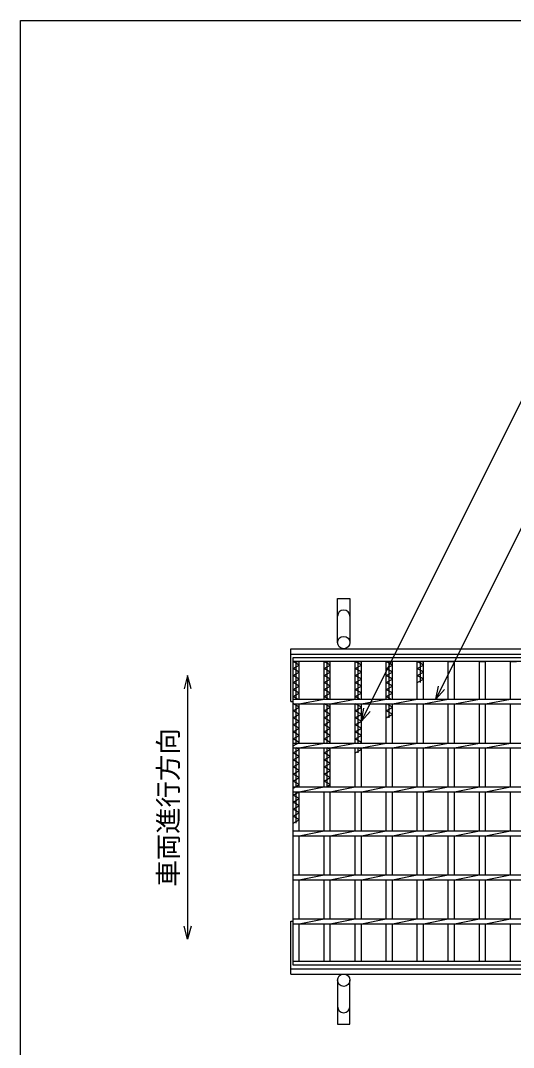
# Model space of a CAD drawing. Units: millimetres, scale not verified. Extents: x -1820 to 1731, y -1282 to 1054.
# Drawn here: x -1729 to -1168, y -114 to 1054 of the extents above; entities that cross this region are included whole.
import ezdxf
from ezdxf.enums import TextEntityAlignment as Align

# ---------------------------------------------------------------- set-up
doc = ezdxf.new("R2010")
doc.units = ezdxf.units.MM
doc.header["$LTSCALE"] = 10
for name, color, linetype, lineweight in [('0_2', 150, 'Continuous', 25), ('16', 3, 'Continuous', 25), ('19', 6, 'Continuous', 25), ('22', 4, 'Continuous', 25)]:
    doc.layers.add(name, color=color, linetype=linetype, lineweight=lineweight)
doc.styles.add('ベクトル', font='')
doc.styles.get('ベクトル').set_extended_font_data('ベクトル')

msp = doc.modelspace()

# ---------------------------------------------------------------- linework, layer by layer
at = {"layer": '0_2'}
for p, q in [((-1729, -1146.5), (-1729, 1053.5)), ((-1729, 1053.5), (1731, 1053.5))]:
    msp.add_line(p, q, dxfattribs=at)
at = {"layer": '16'}
for p, q in [((-1419, 329), (-424, 329)), ((-1419, 324.5), (-1419, 329)), ((-424, 324.5), (-1419, 324.5)), ((-1419, -16.5), (-1419, 324.5)), ((-1419, 324.5), (-1412, 324.5)), ((-1412, 320.5), (-1419, 324.5)), ((-1419, 316.5), (-1412, 320.5)), ((-1412, 312.5), (-1419, 316.5)), ((-1415.5, 281.75), (-1415.5, 324.5)), ((-1412, 281.75), (-1412, 324.5)), ((-1383.7, 281.75), (-1383.7, 324.5)), ((-1383.7, 324.5), (-1376.7, 324.5)), ((-1376.7, 320.5), (-1383.7, 324.5)), ((-1383.7, 316.5), (-1376.7, 320.5)), ((-1376.7, 312.5), (-1383.7, 316.5)), ((-1380.2, 281.75), (-1380.2, 324.5)), ((-1376.7, 281.75), (-1376.7, 324.5)), ((-1348.4, 281.75), (-1348.4, 324.5)), ((-1348.4, 324.5), (-1341.4, 324.5)), ((-1341.4, 320.5), (-1348.4, 324.5)), ((-1348.4, 316.5), (-1341.4, 320.5)), ((-1341.4, 312.5), (-1348.4, 316.5)), ((-1344.9, 281.75), (-1344.9, 324.5)), ((-1341.4, 281.75), (-1341.4, 324.5)), ((-1313.1, 281.75), (-1313.1, 324.5)), ((-1313.1, 324.5), (-1306.1, 324.5)), ((-1306.1, 320.5), (-1313.1, 324.5)), ((-1313.1, 316.5), (-1306.1, 320.5)), ((-1306.1, 312.5), (-1313.1, 316.5)), ((-1309.6, 281.75), (-1309.6, 324.5)), ((-1306.1, 281.75), (-1306.1, 324.5)), ((-1277.8, 281.75), (-1277.8, 324.5)), ((-1277.8, 324.5), (-1270.8, 324.5)), ((-1270.8, 320.5), (-1277.8, 324.5)), ((-1277.8, 316.5), (-1270.8, 320.5)), ((-1270.8, 312.5), (-1277.8, 316.5)), ((-1274.3, 300.5), (-1274.3, 324.5)), ((-1270.8, 281.75), (-1270.8, 324.5)), ((-1242.5, 281.75), (-1242.5, 324.5)), ((-1242.5, 324.5), (-1235.5, 324.5)), ((-1235.5, 281.75), (-1235.5, 324.5)), ((-1207.2, 281.75), (-1207.2, 324.5)), ((-1207.2, 324.5), (-1200.2, 324.5)), ((-1200.2, 281.75), (-1200.2, 324.5)), ((-1171.9, 281.75), (-1171.9, 324.5)), ((-1171.9, 324.5), (-1164.9, 324.5)), ((-1419, 308.5), (-1412, 312.5)), ((-1412, 304.5), (-1419, 308.5)), ((-1419, 300.5), (-1412, 304.5)), ((-1383.7, 308.5), (-1376.7, 312.5)), ((-1376.7, 304.5), (-1383.7, 308.5)), ((-1383.7, 300.5), (-1376.7, 304.5)), ((-1348.4, 308.5), (-1341.4, 312.5)), ((-1341.4, 304.5), (-1348.4, 308.5)), ((-1348.4, 300.5), (-1341.4, 304.5)), ((-1313.1, 308.5), (-1306.1, 312.5)), ((-1306.1, 304.5), (-1313.1, 308.5)), ((-1313.1, 300.5), (-1306.1, 304.5)), ((-1277.8, 308.5), (-1270.8, 312.5)), ((-1270.8, 304.5), (-1277.8, 308.5)), ((-1277.8, 300.5), (-1270.8, 304.5)), ((-1412, 296.5), (-1419, 300.5)), ((-1419, 292.5), (-1412, 296.5)), ((-1412, 288.5), (-1419, 292.5)), ((-1376.7, 296.5), (-1383.7, 300.5)), ((-1383.7, 292.5), (-1376.7, 296.5)), ((-1376.7, 288.5), (-1383.7, 292.5)), ((-1341.4, 296.5), (-1348.4, 300.5)), ((-1348.4, 292.5), (-1341.4, 296.5)), ((-1341.4, 288.5), (-1348.4, 292.5)), ((-1306.1, 296.5), (-1313.1, 300.5)), ((-1313.1, 292.5), (-1306.1, 296.5)), ((-1306.1, 288.5), (-1313.1, 292.5)), ((-1419, 284.5), (-1412, 288.5)), ((-1414.19, 281.75), (-1419, 284.5)), ((-1419, 281.75), (-424, 281.75)), ((-1419, 276.25), (-1419, 281.75)), ((-1412, 276.25), (-1383.7, 281.75)), ((-1383.7, 284.5), (-1376.7, 288.5)), ((-1378.89, 281.75), (-1383.7, 284.5)), ((-1376.7, 276.25), (-1348.4, 281.75)), ((-1348.4, 284.5), (-1341.4, 288.5)), ((-1343.59, 281.75), (-1348.4, 284.5)), ((-1341.4, 276.25), (-1313.1, 281.75)), ((-1313.1, 284.5), (-1306.1, 288.5)), ((-1308.29, 281.75), (-1313.1, 284.5)), ((-1306.1, 276.25), (-1277.8, 281.75)), ((-1270.8, 276.25), (-1242.5, 281.75)), ((-1235.5, 276.25), (-1207.2, 281.75)), ((-1200.2, 276.25), (-1171.9, 281.75)), ((-1419, 276.25), (-424, 276.25)), ((-1419, 268.5), (-1412, 272.5)), ((-1412, 272.5), (-1418.56, 276.25)), ((-1415.5, 231.75), (-1415.5, 276.25)), ((-1412, 231.75), (-1412, 276.25)), ((-1383.7, 231.75), (-1383.7, 276.25)), ((-1383.7, 268.5), (-1376.7, 272.5)), ((-1376.7, 272.5), (-1383.26, 276.25)), ((-1380.2, 231.75), (-1380.2, 276.25)), ((-1376.7, 231.75), (-1376.7, 276.25)), ((-1348.4, 231.75), (-1348.4, 276.25)), ((-1348.4, 268.5), (-1341.4, 272.5)), ((-1341.4, 272.5), (-1347.96, 276.25)), ((-1344.9, 231.75), (-1344.9, 276.25)), ((-1341.4, 231.75), (-1341.4, 276.25)), ((-1313.1, 231.75), (-1313.1, 276.25)), ((-1313.1, 268.5), (-1306.1, 272.5)), ((-1306.1, 272.5), (-1312.66, 276.25)), ((-1309.6, 260.5), (-1309.6, 276.25)), ((-1306.1, 231.75), (-1306.1, 276.25)), ((-1277.8, 231.75), (-1277.8, 276.25)), ((-1270.8, 231.75), (-1270.8, 276.25)), ((-1242.5, 231.75), (-1242.5, 276.25)), ((-1235.5, 231.75), (-1235.5, 276.25)), ((-1207.2, 231.75), (-1207.2, 276.25)), ((-1200.2, 231.75), (-1200.2, 276.25)), ((-1171.9, 231.75), (-1171.9, 276.25)), ((-1412, 264.5), (-1419, 268.5)), ((-1419, 260.5), (-1412, 264.5)), ((-1412, 256.5), (-1419, 260.5)), ((-1376.7, 264.5), (-1383.7, 268.5)), ((-1383.7, 260.5), (-1376.7, 264.5)), ((-1376.7, 256.5), (-1383.7, 260.5)), ((-1341.4, 264.5), (-1348.4, 268.5)), ((-1348.4, 260.5), (-1341.4, 264.5)), ((-1341.4, 256.5), (-1348.4, 260.5)), ((-1306.1, 264.5), (-1313.1, 268.5)), ((-1313.1, 260.5), (-1306.1, 264.5)), ((-1419, 252.5), (-1412, 256.5)), ((-1412, 248.5), (-1419, 252.5)), ((-1419, 244.5), (-1412, 248.5)), ((-1383.7, 252.5), (-1376.7, 256.5)), ((-1376.7, 248.5), (-1383.7, 252.5)), ((-1383.7, 244.5), (-1376.7, 248.5)), ((-1348.4, 252.5), (-1341.4, 256.5)), ((-1341.4, 248.5), (-1348.4, 252.5)), ((-1348.4, 244.5), (-1341.4, 248.5)), ((-1412, 240.5), (-1419, 244.5)), ((-1419, 236.5), (-1412, 240.5)), ((-1412, 232.5), (-1419, 236.5)), ((-1376.7, 240.5), (-1383.7, 244.5)), ((-1383.7, 236.5), (-1376.7, 240.5)), ((-1376.7, 232.5), (-1383.7, 236.5)), ((-1341.4, 240.5), (-1348.4, 244.5)), ((-1348.4, 236.5), (-1341.4, 240.5)), ((-1341.4, 232.5), (-1348.4, 236.5)), ((-1419, 228.5), (-1412, 232.5)), ((-1419, 231.75), (-424, 231.75)), ((-1419, 226.25), (-1419, 231.75)), ((-1419, 226.25), (-424, 226.25)), ((-1419, 220.5), (-1412, 224.5)), ((-1415.5, 181.75), (-1415.5, 226.25)), ((-1412, 224.5), (-1415.06, 226.25)), ((-1412, 226.25), (-1383.7, 231.75)), ((-1412, 181.75), (-1412, 226.25)), ((-1383.7, 181.75), (-1383.7, 226.25)), ((-1383.7, 220.5), (-1376.7, 224.5)), ((-1380.2, 181.75), (-1380.2, 226.25)), ((-1376.7, 224.5), (-1379.76, 226.25)), ((-1378.01, 231.75), (-1376.7, 232.5)), ((-1376.7, 226.25), (-1348.4, 231.75)), ((-1376.7, 181.75), (-1376.7, 226.25)), ((-1348.4, 181.75), (-1348.4, 226.25)), ((-1348.4, 220.5), (-1341.4, 224.5)), ((-1344.9, 220.5), (-1344.9, 226.25)), ((-1341.4, 224.5), (-1344.46, 226.25)), ((-1342.71, 231.75), (-1341.4, 232.5)), ((-1341.4, 226.25), (-1313.1, 231.75)), ((-1341.4, 181.75), (-1341.4, 226.25)), ((-1313.1, 181.75), (-1313.1, 226.25)), ((-1306.1, 226.25), (-1277.8, 231.75)), ((-1306.1, 181.75), (-1306.1, 226.25)), ((-1277.8, 181.75), (-1277.8, 226.25)), ((-1270.8, 226.25), (-1242.5, 231.75)), ((-1270.8, 181.75), (-1270.8, 226.25)), ((-1242.5, 181.75), (-1242.5, 226.25)), ((-1235.5, 226.25), (-1207.2, 231.75)), ((-1235.5, 181.75), (-1235.5, 226.25)), ((-1207.2, 181.75), (-1207.2, 226.25)), ((-1200.2, 226.25), (-1171.9, 231.75)), ((-1200.2, 181.75), (-1200.2, 226.25)), ((-1171.9, 181.75), (-1171.9, 226.25)), ((-1412, 216.5), (-1419, 220.5)), ((-1419, 212.5), (-1412, 216.5)), ((-1412, 208.5), (-1419, 212.5)), ((-1376.7, 216.5), (-1383.7, 220.5)), ((-1383.7, 212.5), (-1376.7, 216.5)), ((-1376.7, 208.5), (-1383.7, 212.5)), ((-1419, 204.5), (-1412, 208.5)), ((-1412, 200.5), (-1419, 204.5)), ((-1419, 196.5), (-1412, 200.5)), ((-1383.7, 204.5), (-1376.7, 208.5)), ((-1376.7, 200.5), (-1383.7, 204.5)), ((-1383.7, 196.5), (-1376.7, 200.5)), ((-1412, 192.5), (-1419, 196.5)), ((-1419, 188.5), (-1412, 192.5)), ((-1412, 184.5), (-1419, 188.5)), ((-1376.7, 192.5), (-1383.7, 196.5)), ((-1383.7, 188.5), (-1376.7, 192.5)), ((-1376.7, 184.5), (-1383.7, 188.5)), ((-1419, 180.5), (-1412, 184.5)), ((-1419, 181.75), (-424, 181.75)), ((-1419, 176.25), (-1419, 181.75)), ((-1419, 176.25), (-424, 176.25)), ((-1419, 172.5), (-1412.44, 176.25)), ((-1415.5, 140.5), (-1415.5, 176.25)), ((-1412, 176.25), (-1383.7, 181.75)), ((-1412, 131.75), (-1412, 176.25)), ((-1383.7, 131.75), (-1383.7, 176.25)), ((-1381.51, 181.75), (-1376.7, 184.5)), ((-1376.7, 176.25), (-1348.4, 181.75)), ((-1376.7, 131.75), (-1376.7, 176.25)), ((-1348.4, 131.75), (-1348.4, 176.25)), ((-1341.4, 176.25), (-1313.1, 181.75)), ((-1341.4, 131.75), (-1341.4, 176.25)), ((-1313.1, 131.75), (-1313.1, 176.25)), ((-1306.1, 176.25), (-1277.8, 181.75)), ((-1306.1, 131.75), (-1306.1, 176.25)), ((-1277.8, 131.75), (-1277.8, 176.25)), ((-1270.8, 176.25), (-1242.5, 181.75)), ((-1270.8, 131.75), (-1270.8, 176.25)), ((-1242.5, 131.75), (-1242.5, 176.25)), ((-1235.5, 176.25), (-1207.2, 181.75)), ((-1235.5, 131.75), (-1235.5, 176.25)), ((-1207.2, 131.75), (-1207.2, 176.25)), ((-1200.2, 176.25), (-1171.9, 181.75)), ((-1200.2, 131.75), (-1200.2, 176.25)), ((-1171.9, 131.75), (-1171.9, 176.25)), ((-1412, 168.5), (-1419, 172.5)), ((-1419, 164.5), (-1412, 168.5)), ((-1412, 160.5), (-1419, 164.5)), ((-1419, 156.5), (-1412, 160.5)), ((-1412, 152.5), (-1419, 156.5)), ((-1419, 148.5), (-1412, 152.5)), ((-1412, 144.5), (-1419, 148.5)), ((-1419, 140.5), (-1412, 144.5)), ((-1419, 131.75), (-424, 131.75)), ((-1419, 126.25), (-1419, 131.75)), ((-1412, 126.25), (-1383.7, 131.75)), ((-1376.7, 126.25), (-1348.4, 131.75)), ((-1341.4, 126.25), (-1313.1, 131.75)), ((-1306.1, 126.25), (-1277.8, 131.75)), ((-1270.8, 126.25), (-1242.5, 131.75)), ((-1235.5, 126.25), (-1207.2, 131.75)), ((-1200.2, 126.25), (-1171.9, 131.75)), ((-1419, 126.25), (-424, 126.25)), ((-1412, 81.75), (-1412, 126.25)), ((-1383.7, 81.75), (-1383.7, 126.25)), ((-1376.7, 81.75), (-1376.7, 126.25)), ((-1348.4, 81.75), (-1348.4, 126.25)), ((-1341.4, 81.75), (-1341.4, 126.25)), ((-1313.1, 81.75), (-1313.1, 126.25)), ((-1306.1, 81.75), (-1306.1, 126.25)), ((-1277.8, 81.75), (-1277.8, 126.25)), ((-1270.8, 81.75), (-1270.8, 126.25)), ((-1242.5, 81.75), (-1242.5, 126.25)), ((-1235.5, 81.75), (-1235.5, 126.25)), ((-1207.2, 81.75), (-1207.2, 126.25)), ((-1200.2, 81.75), (-1200.2, 126.25)), ((-1171.9, 81.75), (-1171.9, 126.25)), ((-1419, 81.75), (-424, 81.75)), ((-1419, 76.25), (-1419, 81.75)), ((-1419, 76.25), (-424, 76.25)), ((-1412, 76.25), (-1383.7, 81.75)), ((-1412, 31.75), (-1412, 76.25)), ((-1383.7, 31.75), (-1383.7, 76.25)), ((-1376.7, 76.25), (-1348.4, 81.75)), ((-1376.7, 31.75), (-1376.7, 76.25)), ((-1348.4, 31.75), (-1348.4, 76.25)), ((-1341.4, 76.25), (-1313.1, 81.75)), ((-1341.4, 31.75), (-1341.4, 76.25)), ((-1313.1, 31.75), (-1313.1, 76.25)), ((-1306.1, 76.25), (-1277.8, 81.75)), ((-1306.1, 31.75), (-1306.1, 76.25)), ((-1277.8, 31.75), (-1277.8, 76.25)), ((-1270.8, 76.25), (-1242.5, 81.75)), ((-1270.8, 31.75), (-1270.8, 76.25)), ((-1242.5, 31.75), (-1242.5, 76.25)), ((-1235.5, 76.25), (-1207.2, 81.75)), ((-1235.5, 31.75), (-1235.5, 76.25)), ((-1207.2, 31.75), (-1207.2, 76.25)), ((-1200.2, 76.25), (-1171.9, 81.75)), ((-1200.2, 31.75), (-1200.2, 76.25)), ((-1171.9, 31.75), (-1171.9, 76.25)), ((-1419, 31.75), (-424, 31.75)), ((-1419, 26.25), (-1419, 31.75)), ((-1419, 26.25), (-424, 26.25)), ((-1412, 26.25), (-1383.7, 31.75)), ((-1412, -16.5), (-1412, 26.25)), ((-1383.7, -16.5), (-1383.7, 26.25)), ((-1376.7, 26.25), (-1348.4, 31.75)), ((-1376.7, -16.5), (-1376.7, 26.25)), ((-1348.4, -16.5), (-1348.4, 26.25)), ((-1341.4, 26.25), (-1313.1, 31.75)), ((-1341.4, -16.5), (-1341.4, 26.25)), ((-1313.1, -16.5), (-1313.1, 26.25)), ((-1306.1, 26.25), (-1277.8, 31.75)), ((-1306.1, -16.5), (-1306.1, 26.25)), ((-1277.8, -16.5), (-1277.8, 26.25)), ((-1270.8, 26.25), (-1242.5, 31.75)), ((-1270.8, -16.5), (-1270.8, 26.25)), ((-1242.5, -16.5), (-1242.5, 26.25)), ((-1235.5, 26.25), (-1207.2, 31.75)), ((-1235.5, -16.5), (-1235.5, 26.25)), ((-1207.2, -16.5), (-1207.2, 26.25)), ((-1200.2, 26.25), (-1171.9, 31.75)), ((-1200.2, -16.5), (-1200.2, 26.25)), ((-1171.9, -16.5), (-1171.9, 26.25)), ((-1419, -16.5), (-424, -16.5)), ((-1419, -21), (-1419, -16.5)), ((-1419, -16.5), (-1412, -16.5)), ((-424, -21), (-1419, -21)), ((-1383.7, -16.5), (-1376.7, -16.5)), ((-1348.4, -16.5), (-1341.4, -16.5)), ((-1313.1, -16.5), (-1306.1, -16.5)), ((-1277.8, -16.5), (-1270.8, -16.5)), ((-1242.5, -16.5), (-1235.5, -16.5)), ((-1207.2, -16.5), (-1200.2, -16.5)), ((-1171.9, -16.5), (-1164.9, -16.5))]:
    msp.add_line(p, q, dxfattribs=at)
at = {"layer": '19'}
for p, q in [((-1368.5, 346), (-1368.5, 396)), ((-1368.5, 396), (-1354.5, 396)), ((-1354.5, 396), (-1354.5, 346)), ((-1421.5, 339), (-421.5, 339)), ((-1421.5, 279), (-1421.5, 339)), ((-1421.5, 333), (-421.5, 333)), ((-1421.5, 279), (-1419, 279)), ((-1421.5, -31), (-1421.5, 29)), ((-1421.5, 29), (-1419, 29)), ((-1421.5, -25), (-421.5, -25)), ((-1421.5, -31), (-421.5, -31)), ((-1368.5, -38), (-1368.5, -88)), ((-1354.5, -88), (-1354.5, -38)), ((-1368.5, -88), (-1354.5, -88))]:
    msp.add_line(p, q, dxfattribs=at)
for centre in [(-1361.5, 346), (-1361.5, -38)]:
    msp.add_circle(centre, 7, dxfattribs=at)
for centre, start, end in [((-1361.5, 376), 0, 180), ((-1361.5, -68), 180, 0)]:
    msp.add_arc(centre, 7, start, end, dxfattribs=at)
at = {"layer": '22'}
for p, q in [((-1341.4, 256.75), (-1158.9, 621.75)), ((-1256.65, 281.75), (-1110.28, 574.5)), ((-1539, 308.5), (-1543, 293.5)), ((-1535, 293.5), (-1539, 308.5)), ((-1539, 308.5), (-1539, 8.5)), ((-1256.65, 281.75), (-1253.65, 296.35)), ((-1256.65, 281.75), (-1246.65, 292.75)), ((-1341.4, 256.75), (-1338.4, 271.35)), ((-1341.4, 256.75), (-1331.4, 267.75)), ((-1539, 8.5), (-1543, 23.5)), ((-1535, 23.5), (-1539, 8.5))]:
    msp.add_line(p, q, dxfattribs=at)

# ---------------------------------------------------------------- texts
at = {"layer": '22', "color": 2, "style": 'ベクトル'}
msp.add_text('車両進行方向', height=21.99, rotation=90, dxfattribs=at).set_placement((-1561, 68.5), align=Align.MIDDLE_LEFT)

doc.saveas('drawing.dxf')
